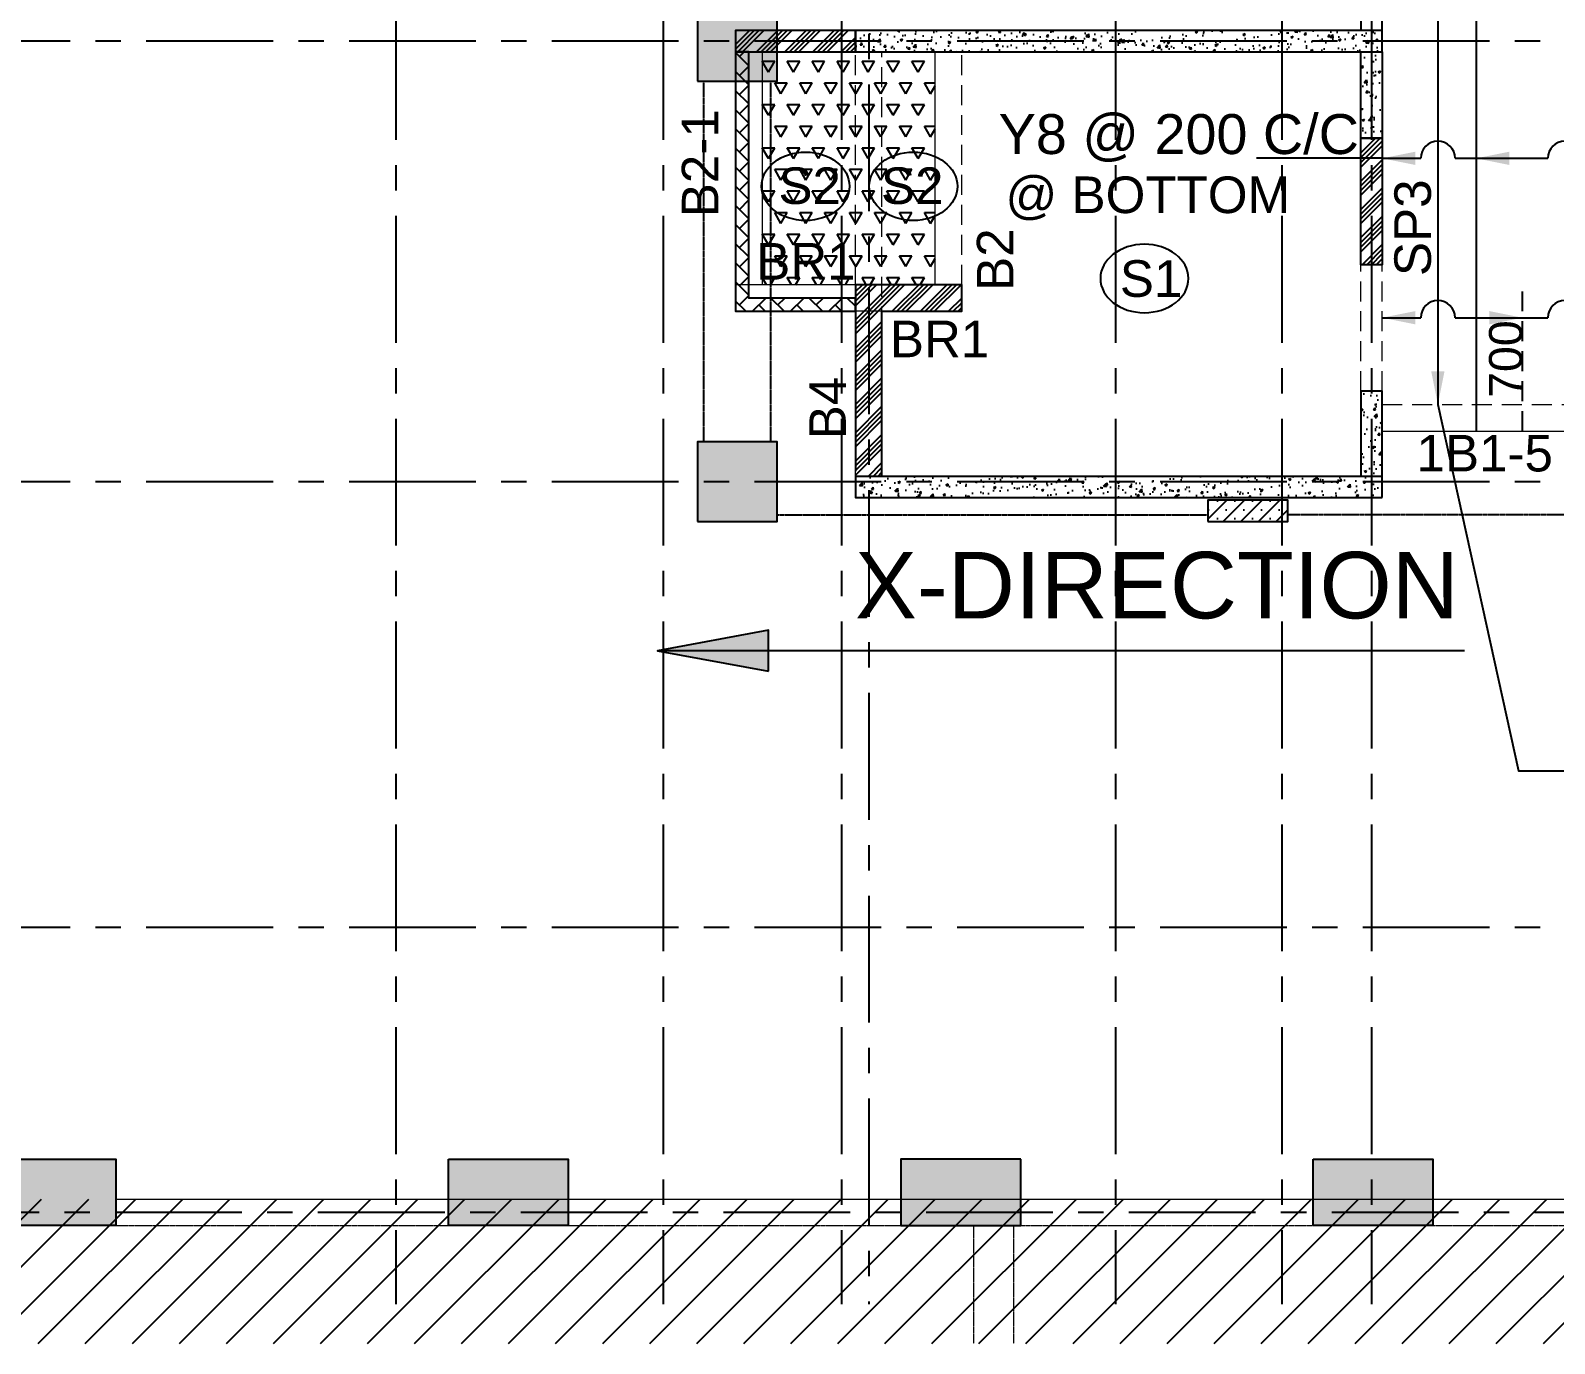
# Model space of a CAD drawing. Header units: inches. Extents: x 278200 to 407749, y -182622 to -96622.
# Drawn here: x 302675 to 314131, y -165749 to -155884 of the extents above; entities that cross this region are included whole.
import ezdxf

# ---------------------------------------------------------------- set-up
doc = ezdxf.new("R2010")
doc.units = ezdxf.units.IN
doc.header["$MEASUREMENT"] = 0
for name, pattern in [('CENTER', [50.8, 31.75, -6.35, 6.35, -6.35]), ('DASHED2', [9.525, 6.35, -3.175]), ('Hidden', [3, 2, -1])]:
    doc.linetypes.add(name, pattern=pattern)
for name, color, linetype in [('1', 8, 'Continuous'), ('160 R.C. WALL HAT', 8, 'Continuous'), ('160 R.C.WALL', 6, 'Continuous'), ('2', 5, 'Continuous'), ('5', 2, 'Continuous'), ('AR-Column', 40, 'Continuous'), ('AR-Hidden', 251, 'DASHED2'), ('BAL. PARAPET WALL', 4, 'Continuous'), ('BEAM TEXT', 4, 'Continuous'), ('DIM', 251, 'Continuous'), ('GRID', 8, 'CENTER'), ('JKEC COL', 6, 'Continuous'), ('JKEC COL HAT', 2, 'Continuous'), ('NON S.WALL HATCH', 8, 'Continuous'), ('NON STRUC R.C.WALL', 6, 'Continuous'), ('NON.STRUC.R.C.WALLS', 1, 'Continuous'), ('PARAPET WALL', 4, 'Continuous'), ('SECOND FLOOR BEAM', 6, 'Continuous'), ('SLAB ARROW', 5, 'Continuous'), ('SLAB DIS', 32, 'Continuous'), ('SPANRAL BEAM', 3, 'Continuous'), ('SUNKEN', 8, 'Continuous')]:
    doc.layers.add(name, color=color, linetype=linetype)
for name, color, linetype, lineweight in [('BEAMS', 3, 'Continuous', 0), ('SLAB CIR', 1, 'Continuous', 25), ('SLAB REIN', 31, 'Continuous', 0), ('SLAB TXT', 3, 'Continuous', 0), ('TEXT1', 3, 'Continuous', 20)]:
    doc.layers.add(name, color=color, linetype=linetype, lineweight=lineweight)
doc.styles.add('T 200', font='sanss___.ttf')
doc.styles.add('T200', font='sanss___.ttf', dxfattribs={"height": 275})
doc.styles.add('T300', font='sanss___.ttf', dxfattribs={"height": 350})
pattern_1 = [(45, (2626358.34, -262274.72), (-106.066017, 106.066017), []), (45, (2626393.7, -262274.72), (-106.066017, 106.066017), []), (45, (2626429.05, -262274.72), (-106.066017, 106.066017), []), (45, (2626464.41, -262274.72), (-106.066017, 106.066017), [])]
pattern_2 = [(50, (2487104.82, 79712.12), (179.315046, -15.688034), [18.75, -206.25]), (355, (2487104.82, 79712.12), (-34.687833, 188.048033), [15, -165]), (100.4514445, (2487119.76, 79710.82), (144.627212, 172.359998), [15.935048, -175.285528]), (46.1842, (2487104.82, 79762.12), (266.810333, -41.37982), [28.125, -309.375]), (96.635635, (2487127.05, 79758.67), (233.665486, 243.52965), [23.902586, -262.92844]), (351.184164, (2487104.82, 79762.12), (233.665486, 243.52965), [22.5, -247.5]), (21, (2487129.82, 79749.62), (149.226763, -100.654723), [18.75, -206.25]), (326, (2487129.82, 79749.62), (60.828833, 181.287511), [15, -165]), (71.451445, (2487142.25, 79741.23), (210.055594, 80.632788), [15.935047, -175.285528]), (37.5, (2487104.816, 79712.12), (3.0399638, 83.2234635), [0, -163, 0, -167.5, 0, -165.625]), (7.5, (2487104.82, 79712.12), (65.7673844, 98.602928), [0, -95.5, 0, -159.25, 0, -63.125]), (327.5, (2487049.066, 79712.12), (133.455609, -5.638718), [0, -62.5, 0, -195, 0, -258.75]), (317.5, (2487024.07, 79712.12), (145.7965423, 25.0262456), [0, -81.25, 0, -129.5, 0, -183.75])]
pattern_3 = [(45, (-131825.64, 75915.45), (-66.29126, 66.29126), []), (45, (-131759.35, 75915.45), (-66.29126, 66.29126), [0, -93.75])]

# ---------------------------------------------------------------- blocks, each defined once
blk = doc.blocks.new('A$C2EF61270')
at = {"layer": '1'}
h = blk.add_hatch(dxfattribs=at)
h.set_pattern_fill('ANSI31', color=256, scale=2000)
h.set_pattern_definition([(45, (0, -1085.52), (-176.7767, 176.7767), [])])
h.paths.add_polyline_path([(0, 0), (63301, 0), (63301, -1086), (0, -1086)])
at = {"layer": 'JKEC COL HAT', "linetype": 'Continuous', "ltscale": 100}
h = blk.add_hatch(color=256, dxfattribs=at)
h.dxf.hatch_style = 1
h.paths.add_polyline_path([(8851, 300), (9751, 300), (9751, -200), (8851, -200)])
h = blk.add_hatch(color=256, dxfattribs=at)
h.dxf.hatch_style = 1
h.paths.add_polyline_path([(12251, 300), (13152, 300), (13152, -200), (12251, -200)])
h = blk.add_hatch(color=256, dxfattribs=at)
h.dxf.hatch_style = 1
h.paths.add_polyline_path([(16553, 300), (15651, 300), (15651, -200), (16553, -200)])
h = blk.add_hatch(color=256, dxfattribs=at)
h.dxf.hatch_style = 1
h.paths.add_polyline_path([(18751, 300), (19651, 300), (19651, -200), (18751, -200)])
at = {"layer": 'BEAMS', "color": 4, "linetype": 'Continuous', "ltscale": 0.01}
blk.add_line((9751, 0), (63001, 0), dxfattribs=at)
at = {"layer": 'BEAMS', "linetype": 'Hidden', "ltscale": 0.01}
for p, q in [((9751, -200), (45400, -200)), ((16201, -1086), (16201, -200)), ((16501, -1086), (16501, -200))]:
    blk.add_line(p, q, dxfattribs=at)
at = {"layer": 'GRID', "ltscale": 30}
blk.add_line((64039, -100), (-2655, -100), dxfattribs=at)
at = {"layer": 'JKEC COL'}
for points in [[(8851, 300), (9751, 300), (9751, -200), (8851, -200)], [(12251, 300), (13152, 300), (13152, -200), (12251, -200)], [(16553, 300), (15651, 300), (15651, -200), (16553, -200)], [(18751, 300), (19651, 300), (19651, -200), (18751, -200)]]:
    blk.add_lwpolyline(points, close=True, dxfattribs=at)
blk = doc.blocks.new('A$C02A55DAE')
at = {"layer": 'NON S.WALL HATCH'}
h = blk.add_hatch(dxfattribs=at)
h.set_pattern_fill('SACNCR', color=256, scale=1000)
h.set_pattern_definition(pattern_3)
h.paths.add_polyline_path([(22427, -18480), (23027, -18480), (23027, -17880), (22427, -17880)])
h.paths.add_polyline_path([(22427, -15170), (23027, -15170), (23027, -14570), (22427, -14570)])
h.paths.add_polyline_path([(22427, -11500), (23027, -11500), (23027, -11860), (22427, -11860)])
h.paths.add_polyline_path([(34483, -18480), (33883, -18480), (33883, -17880), (34483, -17880)])
h.paths.add_polyline_path([(34483, -11260), (33883, -11260), (33883, -11860), (34483, -11860)])
edge = h.paths.add_edge_path()
edge.add_line((34435, -11860), (34435, -14570))
h = blk.add_hatch(dxfattribs=at)
h.set_pattern_fill('SACNCR', color=256, scale=1000)
h.set_pattern_definition(pattern_3)
h.paths.add_polyline_path([(26265, -18480), (26865, -18480), (26865, -18320), (26265, -18320)])
at = {"layer": 'AR-Column', "color": 4, "elevation": -29}
for points in [[(22427, -15170), (23027, -15170), (23027, -14570), (22427, -14570)], [(22427, -18480), (23027, -18480), (23027, -17880), (22427, -17880)], [(26265, -18480), (26865, -18480), (26865, -18320), (26265, -18320)]]:
    blk.add_lwpolyline(points, close=True, dxfattribs=at)
at = {"layer": 'AR-Hidden', "ltscale": 0.009}
for p, q in [((22475, -17880, -29), (22475, -15170, -29)), ((22980, -17880, -29), (22980, -15170, -29)), ((23027, -18430, -29), (26265, -18430, -29)), ((30102, -18430, -29), (26865, -18430, -29))]:
    blk.add_line(p, q, dxfattribs=at)

msp = doc.modelspace()

# ---------------------------------------------------------------- hatches: boundary and pattern name
at = {"layer": '160 R.C. WALL HAT'}
h = msp.add_hatch(dxfattribs=at)
h.set_pattern_fill('AR-CONC', color=256, scale=25)
h.set_pattern_definition(pattern_2)
h.paths.add_polyline_path([(312835.7, -156043.7), (312835.7, -155883.7), (308875.7, -155883.7), (308875.7, -156043.7)])
h = msp.add_hatch(dxfattribs=at)
h.set_pattern_fill('AR-CONC', color=256, scale=25)
h.set_pattern_definition([(50, (2464819.82, 90702.12), (179.315046, -15.688034), [18.75, -206.25]), (355, (2464819.82, 90702.12), (-34.687833, 188.048033), [15, -165]), (100.4514445, (2464834.76, 90700.82), (144.627212, 172.359998), [15.935048, -175.285528]), (46.1842, (2464819.82, 90752.12), (266.810333, -41.37982), [28.125, -309.375]), (96.635635, (2464842.05, 90748.67), (233.665486, 243.52965), [23.902586, -262.92844]), (351.184164, (2464819.82, 90752.12), (233.665486, 243.52965), [22.5, -247.5]), (21, (2464844.82, 90739.62), (149.226763, -100.654723), [18.75, -206.25]), (326, (2464844.82, 90739.62), (60.828833, 181.287511), [15, -165]), (71.451445, (2464857.25, 90731.23), (210.055594, 80.632788), [15.935047, -175.285528]), (37.5, (2464819.816, 90702.12), (3.0399638, 83.2234635), [0, -163, 0, -167.5, 0, -165.625]), (7.5, (2464819.82, 90702.12), (65.7673844, 98.602928), [0, -95.5, 0, -159.25, 0, -63.125]), (327.5, (2464764.066, 90702.12), (133.455609, -5.638718), [0, -62.5, 0, -195, 0, -258.75]), (317.5, (2464739.07, 90702.12), (145.7965423, 25.0262456), [0, -81.25, 0, -129.5, 0, -183.75])])
h.paths.add_polyline_path([(312675.7, -156693.7), (312835.7, -156693.7), (312835.7, -156043.7), (312675.7, -156043.7)])
h = msp.add_hatch(dxfattribs=at)
h.set_pattern_fill('AR-CONC', color=256, scale=25)
h.set_pattern_definition(pattern_2)
h.paths.add_polyline_path([(312835.7, -158593.7), (312675.7, -158593.7), (312675.7, -159233.7), (312835.7, -159233.7)])
h = msp.add_hatch(dxfattribs=at)
h.set_pattern_fill('AR-CONC', color=256, scale=25)
h.set_pattern_definition(pattern_2)
h.paths.add_polyline_path([(312835.7, -159393.7), (312835.7, -159233.7), (308875.7, -159233.7), (308875.7, -159393.7)])
at = {"layer": '2'}
msp.add_hatch(color=1, dxfattribs=at).paths.add_polyline_path([(308221.8, -160697.2), (308221.8, -160390.3), (307387.1, -160543.8)])
at = {"layer": 'BAL. PARAPET WALL'}
h = msp.add_hatch(dxfattribs=at)
h.set_pattern_fill('AR-HBONE', color=256, style=0)
h.set_pattern_definition([(45, (-1817082.6, 340637.64), (1e-14, 143.684098), [304.8, -101.6]), (135, (-1817010.76, 340709.48), (1e-14, 143.684098), [304.8, -101.6])])
h.paths.add_polyline_path([(308075.7, -156043.7), (307975.7, -156043.7), (307975.7, -157993.7), (308875.7, -157993.7), (308875.7, -157893.7), (308075.7, -157893.7)])
at = {"layer": 'NON STRUC R.C.WALL'}
h = msp.add_hatch(dxfattribs=at)
h.set_pattern_fill('ANSI34', color=1, scale=200)
h.set_pattern_definition(pattern_1)
h.paths.add_polyline_path([(308875.7, -156043.7), (308875.7, -155883.7), (307975.7, -155883.7), (307975.7, -156043.7)])
h = msp.add_hatch(dxfattribs=at)
h.set_pattern_fill('ANSI34', color=1, scale=200)
h.set_pattern_definition(pattern_1)
h.paths.add_polyline_path([(312675.7, -157643.7), (312675.7, -156693.7), (312835.7, -156693.7), (312835.7, -157643.7)])
h = msp.add_hatch(dxfattribs=at)
h.set_pattern_fill('ANSI34', color=1, scale=200)
h.set_pattern_definition(pattern_1)
h.paths.add_polyline_path([(309075.7, -159233.7), (308875.7, -159233.7), (308875.7, -157793.7), (309675.7, -157793.7), (309675.7, -157993.7), (309075.7, -157993.7)])
at = {"layer": 'SUNKEN'}
h = msp.add_hatch(dxfattribs=at)
h.set_pattern_fill('TRIANG', color=256, scale=500)
h.set_pattern_definition([(60, (2581941.19, -367452.33), (-93.75, 162.379763), [93.75, -93.75]), (120, (2581941.19, -367452.33), (-187.5, 1e-07), [93.75, -93.75]), (0, (2581894.31, -367371.14), (93.75, 162.379763), [93.75, -93.75])])
h.paths.add_polyline_path([(308175.7, -157793.7), (309475.7, -157793.7), (309475.7, -156043.7), (308175.7, -156043.7)])

# ---------------------------------------------------------------- linework, layer by layer
at = {"layer": '160 R.C.WALL', "elevation": 14.7}
for points in [[(312835.7, -155883.7), (312835.7, -155333.7), (312675.7, -155333.7), (312675.7, -155883.7)], [(312835.7, -156043.7), (312835.7, -156693.7), (312675.7, -156693.7), (312675.7, -156043.7)], [(312835.7, -159233.7), (312835.7, -158593.7), (312675.7, -158593.7), (312675.7, -159233.7)]]:
    msp.add_lwpolyline(points, dxfattribs=at)
for points in [[(312835.7, -156043.7), (312835.7, -155883.7), (308875.7, -155883.7), (308875.7, -156043.7)], [(312835.7, -159393.7), (312835.7, -159233.7), (308875.7, -159233.7), (308875.7, -159393.7)]]:
    msp.add_lwpolyline(points, close=True, dxfattribs=at)
at = {"layer": '2', "color": 1}
msp.add_line((313455.1, -160543.8), (307387.1, -160543.8), dxfattribs=at)
msp.add_lwpolyline([(308221.8, -160697.2), (308221.8, -160390.3), (307387.1, -160543.8), (308221.8, -160697.2)], dxfattribs=at)
at = {"layer": '2', "color": 7}
for points in [[(313085.7, -156794.2, 14.7), (312835.7, -156844.2, 14.7), (313085.7, -156894.2, 14.7)], [(313792.3, -156794.2, 14.7), (313542.3, -156844.2, 14.7), (313792.3, -156894.2, 14.7)], [(313085.7, -157991.7, 14.7), (312835.7, -158041.7, 14.7), (313085.7, -158091.7, 14.7)], [(313640.5, -157991.7, 14.7), (313890.5, -158041.7, 14.7), (313640.5, -158091.7, 14.7)], [(313204.3, -158443.7, 14.7), (313254.3, -158693.7, 14.7), (313304.3, -158443.7, 14.7)]]:
    msp.add_solid(points, dxfattribs=at)
at = {"layer": '5'}
msp.add_line((313542.3, -146853.7, 14.7), (313542.3, -158893.7, 14.7), dxfattribs=at)
at = {"layer": '5', "linetype": 'Hidden', "ltscale": 75}
msp.add_line((313890.5, -158893.7, 14.7), (313890.5, -157793.7, 14.7), dxfattribs=at)
at = {"layer": 'BAL. PARAPET WALL', "elevation": 14.7}
msp.add_lwpolyline([(308075.7, -156043.7), (307975.7, -156043.7), (307975.7, -157993.7), (308875.7, -157993.7), (308875.7, -157893.7), (308075.7, -157893.7), (308075.7, -156043.7)], dxfattribs=at)
at = {"layer": 'BEAMS', "color": 4, "linetype": 'Continuous', "ltscale": 0.01}
for p, q in [((307975.7, -156043.7, 14.7), (307975.7, -157993.7, 14.7)), ((308175.7, -156043.7, 14.7), (308175.7, -157793.7, 14.7)), ((309475.7, -157793.7, 14.7), (309475.7, -156043.7, 14.7)), ((309675.7, -157793.7, 14.7), (307975.7, -157793.7, 14.7)), ((308875.7, -159233.7, 14.7), (308875.7, -157793.7, 14.7)), ((309675.7, -157993.7, 14.7), (307975.7, -157993.7, 14.7)), ((312835.7, -158893.7, 14.7), (314635.7, -158893.7, 14.7))]:
    msp.add_line(p, q, dxfattribs=at)
at = {"layer": 'BEAMS', "linetype": 'Hidden', "ltscale": 75}
for p, q in [((308875.7, -157793.7, 14.7), (308875.7, -156043.7, 14.7)), ((309075.7, -159233.7, 14.7), (309075.7, -156043.7, 14.7)), ((309675.7, -157793.7, 14.7), (309675.7, -156043.7, 14.7)), ((312675.7, -158593.7, 14.7), (312675.7, -156693.7, 14.7)), ((312835.7, -158593.7, 14.7), (312835.7, -156693.7, 14.7)), ((312835.7, -158693.7, 14.7), (314635.7, -158693.7, 14.7))]:
    msp.add_line(p, q, dxfattribs=at)
at = {"layer": 'GRID', "ltscale": 30}
for p, q in [((305420.7, -134417.5, 14.7), (305420.7, -165454.1, 14.7)), ((307430.7, -134417.5, 14.7), (307430.7, -165454.1, 14.7)), ((308770.7, -134417.5, 14.7), (308770.7, -165454.1, 14.7)), ((310830.9, -134417.5, 14.7), (310830.9, -165454.1, 14.7)), ((312080.7, -134417.5, 14.7), (312080.7, -165454.1, 14.7)), ((312755.7, -134417.5, 14.7), (312755.7, -165454.1, 14.7)), ((308975.7, -134952.8, 14.7), (308975.7, -165454.1, 14.7)), ((366982.1, -155963.7, 14.7), (280837.7, -155963.7, 14.7)), ((366982.1, -159273.7, 14.7), (280837.7, -159273.7, 14.7)), ((366982.1, -162623.7, 14.7), (280837.7, -162623.7, 14.7))]:
    msp.add_line(p, q, dxfattribs=at)
at = {"layer": 'NON.STRUC.R.C.WALLS', "elevation": 14.7}
for points in [[(308875.7, -156043.7), (308875.7, -155883.7), (307975.7, -155883.7), (307975.7, -156043.7)], [(312675.7, -157643.7), (312675.7, -156693.7), (312835.7, -156693.7), (312835.7, -157643.7)]]:
    msp.add_lwpolyline(points, close=True, dxfattribs=at)
msp.add_lwpolyline([(309075.7, -159233.7), (309075.7, -157993.7), (309675.7, -157993.7), (309675.7, -157793.7), (308875.7, -157793.7), (308875.7, -159193.7)], dxfattribs=at)
at = {"layer": 'PARAPET WALL'}
msp.add_line((309675.7, -157993.7, 14.7), (309675.7, -157793.7, 14.7), dxfattribs=at)
at = {"layer": 'SLAB ARROW'}
for p, q in [((313254.3, -147053.7, 14.7), (313254.3, -158693.7, 14.7)), ((312835.7, -156844.2, 14.7), (311890.3, -156844.2, 14.7)), ((312835.7, -156844.2, 14.7), (313125.4, -156844.2, 14.7)), ((313383.2, -156844.2, 14.7), (314080.4, -156844.2, 14.7)), ((312835.7, -158041.7, 14.7), (313125.4, -158041.7, 14.7)), ((313383.2, -158041.7, 14.7), (314080.4, -158041.7, 14.7))]:
    msp.add_line(p, q, dxfattribs=at)
at = {"layer": 'SLAB ARROW', "elevation": 14.7}
msp.add_lwpolyline([(313254.3, -158693.7), (313860.3, -161447.2), (314953.8, -161447.2)], dxfattribs=at)
at = {"layer": 'SLAB ARROW'}
for centre in [(313254.3, -156844.2, 14.7), (314209.3, -156844.2, 14.7), (313254.3, -158041.7, 14.7), (314209.3, -158041.7, 14.7)]:
    msp.add_arc(centre, 128.9, 360, 180, dxfattribs=at)
at = {"layer": 'SLAB CIR'}
for centre in [(308500.8, -157054.3, -0.7), (309311.3, -157054.3, -0.7)]:
    msp.add_ellipse(centre, major_axis=(331, 0), ratio=0.77685, dxfattribs=at)
at = {"layer": 'SLAB CIR', "extrusion": (0, 0, -1)}
msp.add_ellipse((311048.5, -157746.9, -0.7), major_axis=(331, 0), ratio=0.77685, dxfattribs=at)

# ---------------------------------------------------------------- block references
at = {"layer": '160 R.C.WALL'}
msp.add_blockref('A$C2EF61270', (293565.5, -164663.7, 14.7), dxfattribs=at)
at = {"layer": 'DIM', "color": 1}
msp.add_blockref('A$C02A55DAE', (285260.7, -141093.7, 29.5), dxfattribs=at)

# ---------------------------------------------------------------- texts
at = {"layer": 'BEAM TEXT', "style": 'T300'}
for s, p in [('B2-1', (307845.7, -157287.1)), ('B2', (310063.9, -157840)), ('B4', (308804.4, -158955.4))]:
    msp.add_text(s, height=275, rotation=90, dxfattribs=at).set_placement(p)
for p in [(308130.3, -157755.8), (309135.2, -158338.9)]:
    msp.add_text('BR1', height=275, dxfattribs=at).set_placement(p)
at = {"layer": 'SECOND FLOOR BEAM', "style": 'T300'}
msp.add_text('1B1-5', height=275, dxfattribs=at).set_placement((313094.1, -159197))
at = {"layer": 'SLAB DIS', "style": 'T200'}
msp.add_text('700', height=250, rotation=90, dxfattribs=at).set_placement((313888.6, -158644))
at = {"layer": 'SLAB REIN', "color": 3, "style": 'T200'}
msp.add_text('Y8 @ 200 C/C', height=300, dxfattribs=at).set_placement((309952.8, -156812))
at = {"layer": 'SLAB REIN', "color": 30, "style": 'T200'}
msp.add_text('@ BOTTOM', height=275, dxfattribs=at).set_placement((310003.8, -157255.7))
at = {"layer": 'SLAB TXT', "style": 'T300'}
for s, p in [('S2', (308297.2, -157187.2)), ('S2', (309067.7, -157187.2)), ('S1', (310863.7, -157884.9))]:
    msp.add_text(s, height=275, dxfattribs=at).set_placement(p)
at = {"layer": 'SPANRAL BEAM', "style": 'T300'}
msp.add_text('SP3', height=275, rotation=90, dxfattribs=at).set_placement((313202.1, -157728.7))
at = {"layer": 'TEXT1', "color": 4, "style": 'T 200'}
msp.add_text('X-DIRECTION', height=500, dxfattribs=at).set_placement((308872.3, -160301))

doc.saveas('drawing.dxf')
